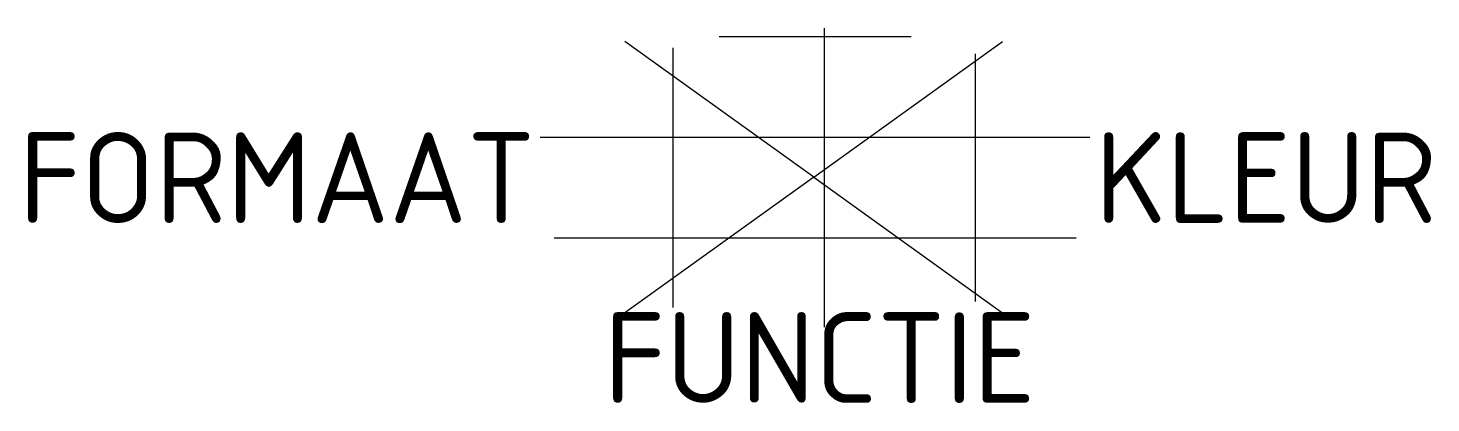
# Model space of a CAD drawing. Extents: x -15.6 to 12.2, y -4.5 to 3.
import ezdxf
from ezdxf.enums import TextEntityAlignment as Align

# ---------------------------------------------------------------- set-up
doc = ezdxf.new("R2010")
doc.units = 0
doc.styles.add('NLCS-ISO', font='NLCS-ISO.ttf')

msp = doc.modelspace()

# ---------------------------------------------------------------- linework, layer by layer
at = {"ltscale": 0.1}
for p, q in [((1.906, 2.799), (-1.906, 2.799)), ((0.183, -2.971), (0.183, 2.971)), ((-0.027, 0.01), (-3.772, 2.706)), ((-2.817, -2.578), (-2.817, 2.578)), ((-0.027, 0.01), (3.719, 2.706)), ((3.183, -2.458), (3.183, 2.458)), ((5.45, 0.799), (-5.45, 0.799)), ((-0.027, 0.01), (-3.798, -2.705)), ((-0.027, 0.01), (3.744, -2.705)), ((5.176, -1.201), (-5.176, -1.201))]:
    msp.add_line(p, q, dxfattribs=at)

# ---------------------------------------------------------------- texts
at = {"style": 'NLCS-ISO'}
msp.add_attdef('FORMAAT', text='40x60', height=1.8, dxfattribs=at).set_placement((-5.55, 0), align=Align.MIDDLE_RIGHT)
msp.add_attdef('KLEUR', text='G', height=1.8, dxfattribs=at).set_placement((5.55, 0), align=Align.MIDDLE_LEFT)
at = {"style": 'NLCS-ISO', "flags": 1}
msp.add_attdef('FUNCTIE', text='', height=1.8, dxfattribs=at).set_placement((0.089, -3.575), align=Align.MIDDLE_CENTER)

doc.saveas('drawing.dxf')
